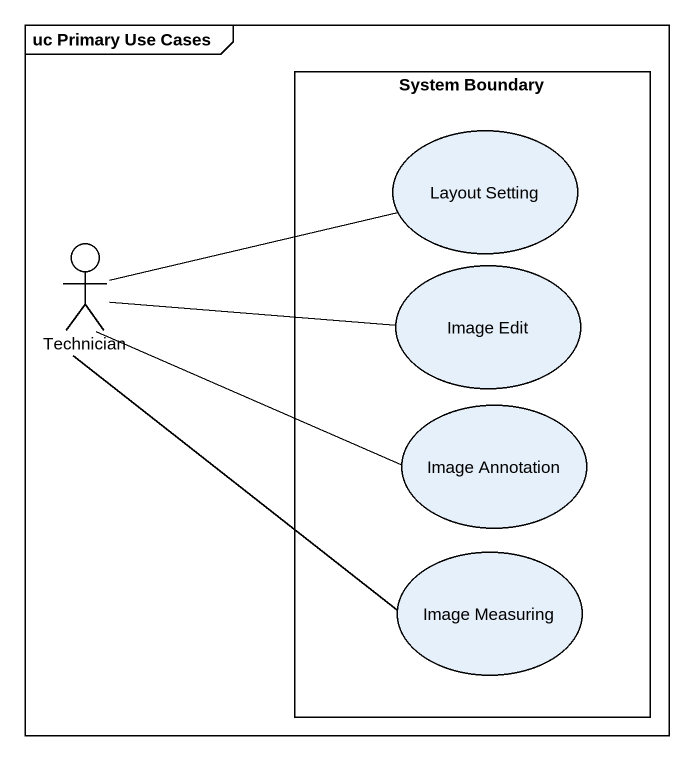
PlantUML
@startuml
mainframe uc Primary Use Cases
rectangle "System Boundary" as System_Boundary {
  usecase "Layout Setting" as Layout_Setting
  usecase "Image Edit" as Image_Edit
  usecase "Image Annotation" as Image_Annotation
  usecase "Image Measuring" as Image_Measuring
}
actor Technician
Technician -right- Layout_Setting
Technician -right- Image_Edit
Technician -right- Image_Annotation
Technician -- Image_Measuring
@enduml
